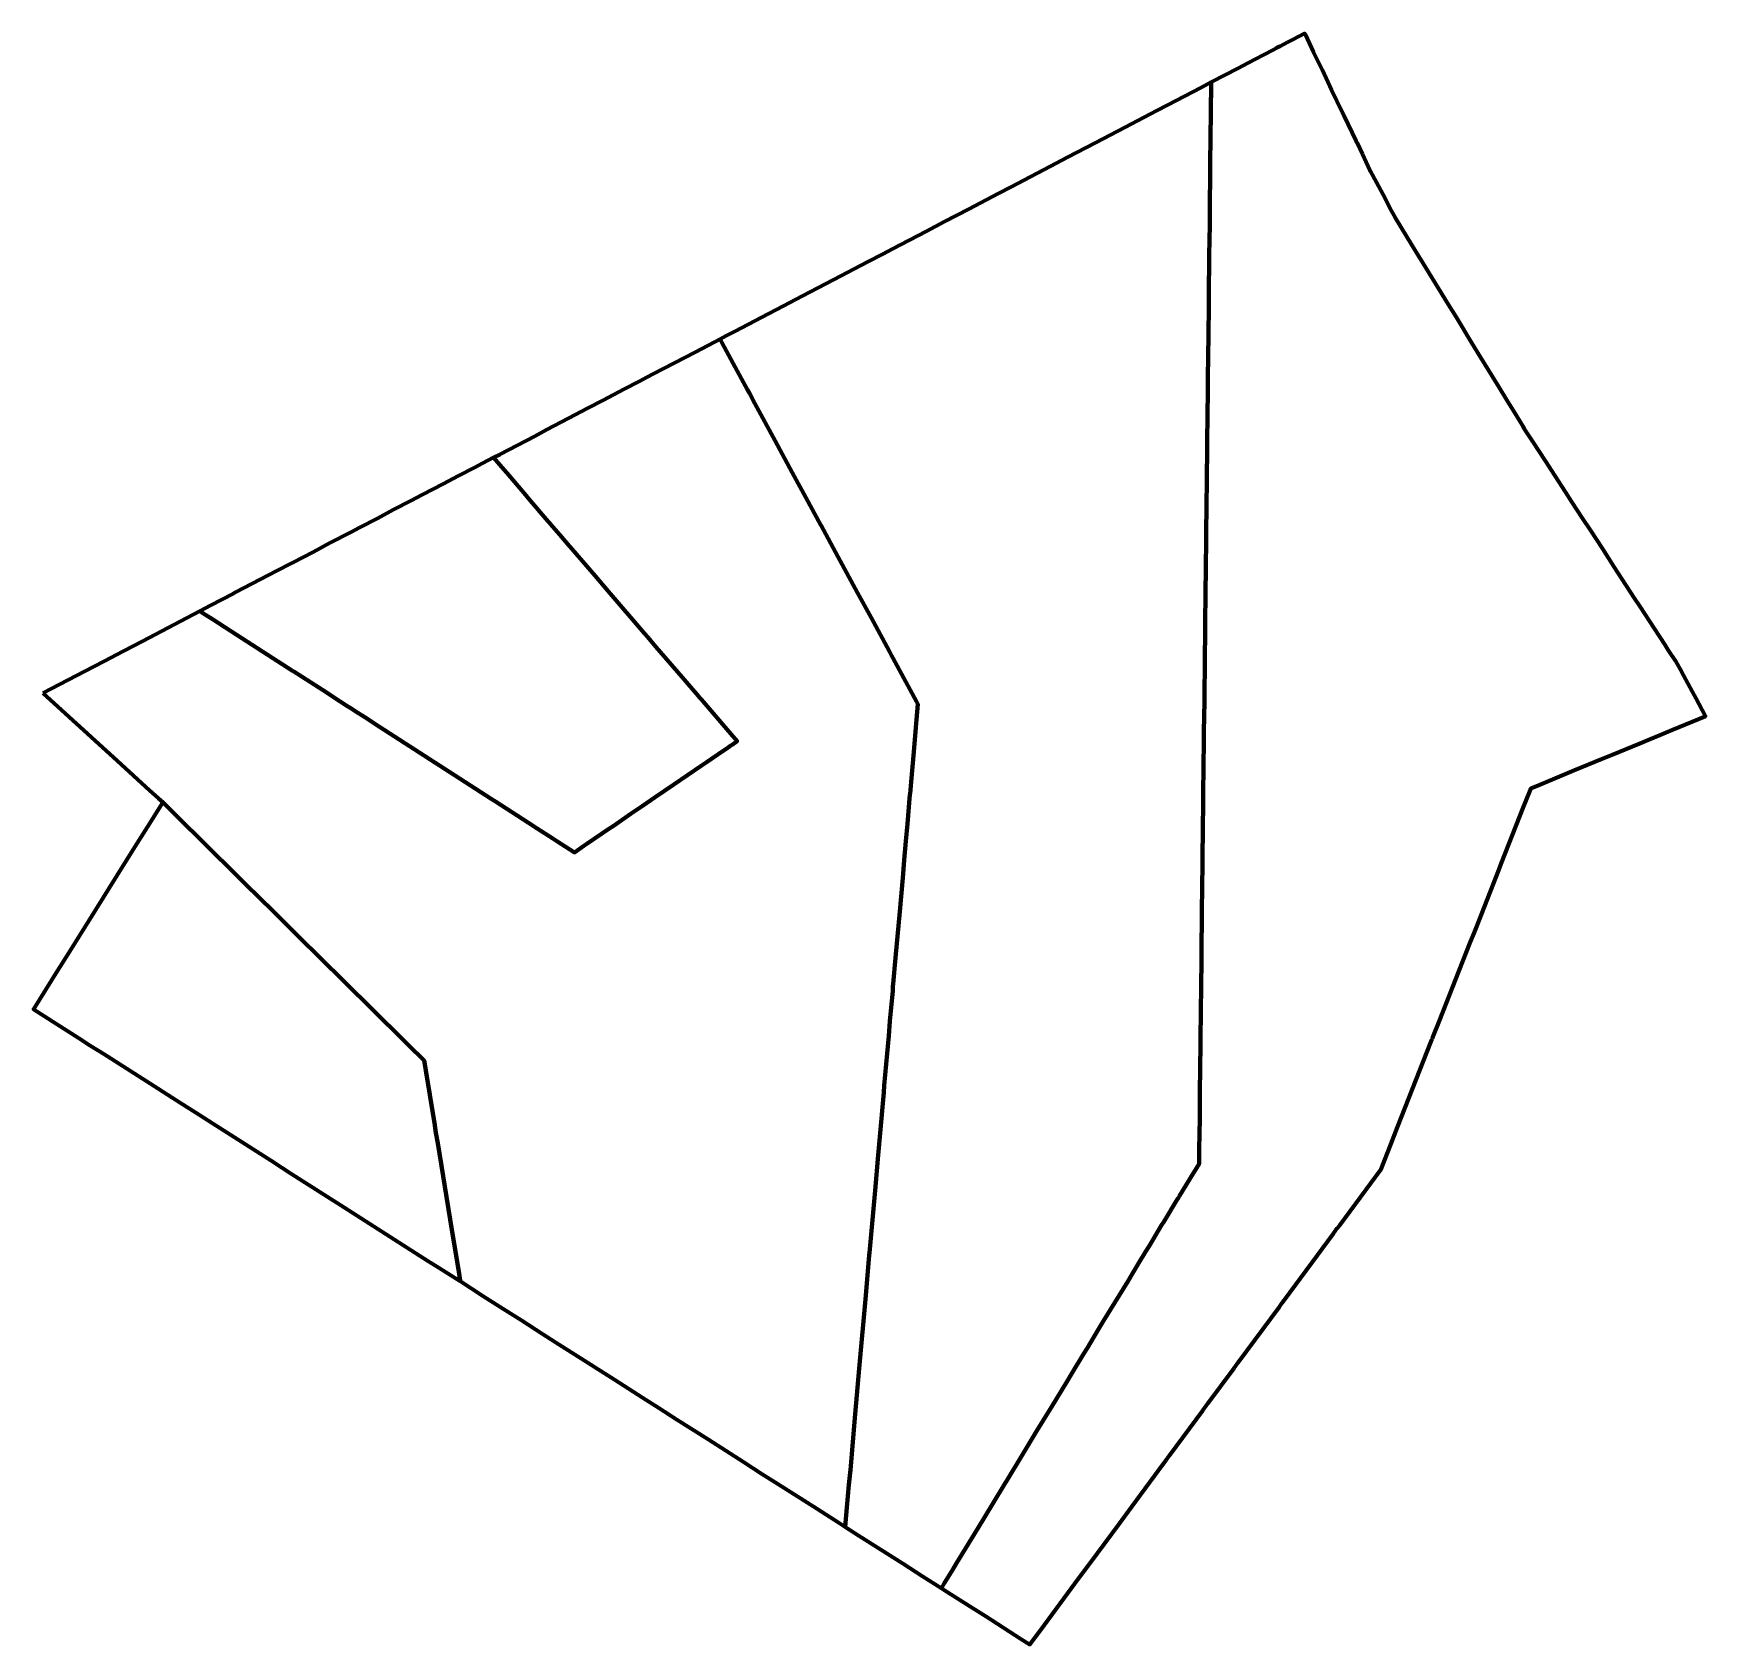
# Model space of a CAD drawing. Header units: metres. Extents: x 807746 to 807863, y 9157337 to 9157450.
import ezdxf

# ---------------------------------------------------------------- set-up
doc = ezdxf.new("R2010")
doc.units = ezdxf.units.M
doc.header["$MEASUREMENT"] = 0
doc.layers.add('2836-21159', color=1, linetype='Continuous')

msp = doc.modelspace()

# ---------------------------------------------------------------- linework, layer by layer
at = {"layer": '2836-21159', "color": 131, "lineweight": 70, "true_color": 0xbbffff}
msp.add_lwpolyline([(807809.59, 9157340.48), (807809.98, 9157340.22), (807811.58, 9157339.21), (807812.69, 9157338.5), (807815.16, 9157336.92), (807815.79, 9157336.52), (807816.81, 9157337.89), (807818.95, 9157340.79), (807819.63, 9157341.71), (807820.06, 9157342.29), (807822, 9157344.91), (807822.97, 9157346.23), (807825.12, 9157349.15), (807825.35, 9157349.46), (807825.59, 9157349.78), (807827.93, 9157352.94), (807828.28, 9157353.42), (807830.11, 9157355.91), (807830.4, 9157356.29), (807833.29, 9157360.2), (807833.49, 9157360.48), (807833.65, 9157360.7), (807837.09, 9157365.35), (807837.21, 9157365.52), (807837.35, 9157365.71), (807837.52, 9157365.93), (807840.42, 9157369.86), (807841.1, 9157371.59), (807841.34, 9157372.2), (807841.58, 9157372.81), (807843.94, 9157378.81), (807843.99, 9157378.92), (807844.03, 9157379.03), (807844.08, 9157379.15), (807844.51, 9157380.25), (807846.13, 9157384.37), (807846.7, 9157385.81), (807846.94, 9157386.41), (807847.08, 9157386.77), (807848.67, 9157390.83), (807848.84, 9157391.26), (807850.44, 9157395.32), (807850.55, 9157395.59), (807850.94, 9157396.58), (807851.58, 9157396.84), (807853.97, 9157397.83), (807855.91, 9157398.63), (807856.6, 9157398.91), (807858.55, 9157399.72), (807859.26, 9157400.01), (807859.94, 9157400.29), (807860.84, 9157400.67), (807863.17, 9157401.63), (807862.51, 9157402.86), (807862.26, 9157403.33), (807861.65, 9157404.45), (807861.42, 9157404.89), (807861.21, 9157405.28), (807861.08, 9157405.48), (807860.61, 9157406.21), (807860.55, 9157406.29), (807860.34, 9157406.62), (807859.59, 9157407.77), (807858.58, 9157409.32), (807858.2, 9157409.91), (807857.33, 9157411.24), (807856.77, 9157412.11), (807855.96, 9157413.36), (807855.12, 9157414.65), (807854.55, 9157415.52), (807853.8, 9157416.67), (807853.35, 9157417.37), (807852.63, 9157418.48), (807851.95, 9157419.53), (807851.07, 9157420.89), (807850.46, 9157421.81), (807850.4, 9157421.91), (807849.89, 9157422.75), (807849.24, 9157423.81), (807848.7, 9157424.69), (807847.9, 9157425.99), (807847.42, 9157426.78), (807846.79, 9157427.82), (807845.7, 9157429.6), (807845.14, 9157430.51), (807844.44, 9157431.64), (807843.56, 9157433.09), (807842.88, 9157434.2), (807842.22, 9157435.27), (807841.42, 9157436.58), (807841.16, 9157437.07), (807840.56, 9157438.21), (807839.68, 9157439.86), (807839.64, 9157439.93), (807839.11, 9157441.04), (807838.74, 9157441.83), (807838.71, 9157441.89), (807838.68, 9157441.95), (807837.84, 9157443.7), (807837.72, 9157443.96), (807836.95, 9157445.56), (807836.3, 9157446.93), (807836.03, 9157447.49), (807835.69, 9157448.2), (807835.11, 9157449.41), (807835.06, 9157449.51), (807834.21, 9157449.07), (807833.83, 9157448.87), (807833.31, 9157448.59), (807833.16, 9157448.52), (807833.04, 9157448.45), (807832.88, 9157448.37), (807832.15, 9157447.99), (807831.08, 9157447.43), (807830.38, 9157447.06), (807828.51, 9157446.08), (807828.5, 9157445.82), (807828.5, 9157445.09), (807828.49, 9157444.93), (807828.48, 9157443.98), (807828.44, 9157440.41), (807828.44, 9157439.93), (807828.43, 9157439.54), (807828.41, 9157437.57), (807828.4, 9157436.13), (807828.38, 9157434.97), (807828.37, 9157434.03), (807828.37, 9157433.93), (807828.36, 9157432.75), (807828.35, 9157432.31), (807828.35, 9157431.96), (807828.34, 9157431.36), (807828.33, 9157430.37), (807828.31, 9157428.37), (807828.28, 9157425.35), (807828.26, 9157424.39), (807828.25, 9157422.74), (807828.23, 9157420.87), (807828.22, 9157420.5), (807828.22, 9157420.24), (807828.2, 9157418.44), (807828.2, 9157418.41), (807828.17, 9157416.12), (807828.16, 9157414.75), (807828.12, 9157411.28), (807828.11, 9157410.97), (807828.1, 9157409.41), (807828.09, 9157408.99), (807828.09, 9157408.95), (807828.08, 9157407.7), (807828.05, 9157405.49), (807828.05, 9157405.4), (807828.03, 9157403.05), (807828.01, 9157401.21), (807828, 9157400.96), (807828, 9157400.74), (807827.99, 9157399.52), (807827.97, 9157398.45), (807827.97, 9157398.12), (807827.97, 9157397.71), (807827.95, 9157396.58), (807827.95, 9157396.34), (807827.95, 9157395.94), (807827.94, 9157395.41), (807827.94, 9157394.97), (807827.93, 9157394.32), (807827.93, 9157394.1), (807827.89, 9157391.32), (807827.89, 9157390.56), (807827.88, 9157390.33), (807827.87, 9157389.39), (807827.86, 9157388.19), (807827.86, 9157387.89), (807827.85, 9157387.31), (807827.83, 9157385.57), (807827.82, 9157384.54), (807827.8, 9157382.64), (807827.78, 9157380.97), (807827.76, 9157378.98), (807827.75, 9157378.77), (807827.75, 9157378.47), (807827.74, 9157377.09), (807827.71, 9157375.14), (807827.7, 9157373.84), (807827.7, 9157373.7), (807827.68, 9157372.03), (807827.67, 9157371.57), (807827.66, 9157370.24), (807827.29, 9157369.62), (807827.24, 9157369.55), (807826.29, 9157367.98), (807826.21, 9157367.84), (807826.13, 9157367.72), (807825.18, 9157366.16), (807825.03, 9157365.92), (807824.15, 9157364.46), (807823.91, 9157364.07), (807823.43, 9157363.28), (807822.99, 9157362.55), (807822.65, 9157361.99), (807821.75, 9157360.5), (807820.96, 9157359.21), (807820.61, 9157358.63), (807819.82, 9157357.33), (807819.58, 9157356.93), (807818.68, 9157355.45), (807818.45, 9157355.07), (807817.58, 9157353.64), (807816.54, 9157351.93), (807816.38, 9157351.67), (807815.25, 9157349.8), (807815.24, 9157349.79), (807814.14, 9157347.97), (807814.06, 9157347.84), (807813.17, 9157346.37), (807812.16, 9157344.71), (807811.27, 9157343.25), (807810.65, 9157342.23), (807810.38, 9157341.78), (807809.81, 9157340.85)], close=True, dxfattribs=at)
at = {"layer": '2836-21159', "color": 3, "lineweight": 70, "true_color": 0x00ff00}
for points in [[(807794.06, 9157428.07), (807794.19, 9157427.83), (807794.99, 9157426.35), (807795.98, 9157424.52), (807796.12, 9157424.28), (807796.51, 9157423.55), (807797.92, 9157420.94), (807799.13, 9157418.72), (807800.08, 9157416.97), (807801.13, 9157415.03), (807801.15, 9157414.99), (807802.33, 9157412.82), (807803.71, 9157410.28), (807804.65, 9157408.54), (807805.94, 9157406.16), (807806.09, 9157405.88), (807806.17, 9157405.73), (807806.65, 9157404.85), (807807.84, 9157402.66), (807807.94, 9157402.47), (807807.85, 9157401.39), (807807.8, 9157400.84), (807807.65, 9157399.13), (807807.46, 9157397.02), (807807.39, 9157396.17), (807807.38, 9157396.13), (807807.2, 9157394.07), (807807.09, 9157392.86), (807806.98, 9157391.53), (807806.87, 9157390.28), (807806.66, 9157387.92), (807806.66, 9157387.92), (807806.66, 9157387.92), (807806.37, 9157384.69), (807806.21, 9157382.86), (807806.19, 9157382.66), (807806.17, 9157382.36), (807805.98, 9157380.23), (807805.89, 9157379.22), (807805.78, 9157377.98), (807805.58, 9157375.72), (807805.54, 9157375.24), (807805.26, 9157372.12), (807805.15, 9157370.85), (807804.93, 9157368.35), (807804.91, 9157368.11), (807804.54, 9157363.99), (807804.53, 9157363.82), (807804.28, 9157361), (807803.82, 9157355.87), (807803.54, 9157352.68), (807803.2, 9157348.76), (807803.1, 9157347.73), (807802.96, 9157346.12), (807802.84, 9157344.78), (807803.82, 9157344.15), (807806.85, 9157342.22), (807808.26, 9157341.32), (807809.59, 9157340.48), (807809.81, 9157340.85), (807810.38, 9157341.78), (807810.65, 9157342.23), (807811.27, 9157343.25), (807812.16, 9157344.71), (807813.17, 9157346.37), (807814.06, 9157347.84), (807814.14, 9157347.97), (807815.24, 9157349.79), (807815.25, 9157349.8), (807816.38, 9157351.67), (807816.54, 9157351.93), (807817.58, 9157353.64), (807818.45, 9157355.07), (807818.68, 9157355.45), (807819.58, 9157356.93), (807819.82, 9157357.33), (807820.61, 9157358.63), (807820.96, 9157359.21), (807821.75, 9157360.5), (807822.65, 9157361.99), (807822.99, 9157362.55), (807823.43, 9157363.28), (807823.91, 9157364.07), (807824.15, 9157364.46), (807825.03, 9157365.92), (807825.18, 9157366.16), (807826.13, 9157367.72), (807826.21, 9157367.84), (807826.29, 9157367.98), (807827.24, 9157369.55), (807827.29, 9157369.62), (807827.66, 9157370.24), (807827.67, 9157371.57), (807827.68, 9157372.03), (807827.7, 9157373.7), (807827.7, 9157373.84), (807827.71, 9157375.14), (807827.74, 9157377.09), (807827.75, 9157378.47), (807827.75, 9157378.77), (807827.76, 9157378.98), (807827.78, 9157380.97), (807827.8, 9157382.64), (807827.82, 9157384.54), (807827.83, 9157385.57), (807827.85, 9157387.31), (807827.86, 9157387.89), (807827.86, 9157388.19), (807827.87, 9157389.39), (807827.88, 9157390.33), (807827.89, 9157390.56), (807827.89, 9157391.32), (807827.93, 9157394.1), (807827.93, 9157394.32), (807827.94, 9157394.97), (807827.94, 9157395.41), (807827.95, 9157395.94), (807827.95, 9157396.34), (807827.95, 9157396.58), (807827.97, 9157397.71), (807827.97, 9157398.12), (807827.97, 9157398.45), (807827.99, 9157399.52), (807828, 9157400.74), (807828, 9157400.96), (807828.01, 9157401.21), (807828.03, 9157403.05), (807828.05, 9157405.4), (807828.05, 9157405.49), (807828.08, 9157407.7), (807828.09, 9157408.95), (807828.09, 9157408.99), (807828.1, 9157409.41), (807828.11, 9157410.97), (807828.12, 9157411.28), (807828.16, 9157414.75), (807828.17, 9157416.12), (807828.2, 9157418.41), (807828.2, 9157418.44), (807828.22, 9157420.24), (807828.22, 9157420.5), (807828.23, 9157420.87), (807828.25, 9157422.74), (807828.26, 9157424.39), (807828.28, 9157425.35), (807828.31, 9157428.37), (807828.33, 9157430.37), (807828.34, 9157431.36), (807828.35, 9157431.96), (807828.35, 9157432.31), (807828.36, 9157432.75), (807828.37, 9157433.93), (807828.37, 9157434.03), (807828.38, 9157434.97), (807828.4, 9157436.13), (807828.41, 9157437.57), (807828.43, 9157439.54), (807828.44, 9157439.93), (807828.44, 9157440.41), (807828.48, 9157443.98), (807828.49, 9157444.93), (807828.5, 9157445.09), (807828.5, 9157445.82), (807828.51, 9157446.08), (807827.77, 9157445.7), (807825.43, 9157444.47), (807824.66, 9157444.07), (807822.44, 9157442.91), (807820.4, 9157441.84), (807818.41, 9157440.8), (807817.21, 9157440.18), (807814.89, 9157438.96), (807814.49, 9157438.75), (807813.54, 9157438.26), (807811.5, 9157437.19), (807809.78, 9157436.29), (807808.51, 9157435.62), (807806.14, 9157434.38), (807805.79, 9157434.2), (807805.47, 9157434.03), (807804.42, 9157433.49), (807802.01, 9157432.22), (807800.89, 9157431.64), (807799.83, 9157431.08), (807798.48, 9157430.38), (807796.98, 9157429.59), (807795.09, 9157428.61), (807794.49, 9157428.29)], [(807747.59, 9157383.78), (807745.91, 9157381.09), (807748.29, 9157379.57), (807749.08, 9157379.06), (807749.9, 9157378.54), (807750.84, 9157377.95), (807754.07, 9157375.88), (807756.22, 9157374.52), (807757.3, 9157373.83), (807758.72, 9157372.92), (807762.58, 9157370.46), (807763.33, 9157369.98), (807764.01, 9157369.54), (807767.72, 9157367.18), (807773.58, 9157363.44), (807774.18, 9157363.06), (807775.81, 9157362.02), (807775.85, 9157362), (807775.84, 9157362.06), (807775.71, 9157362.83), (807775.39, 9157364.77), (807775.14, 9157366.33), (807774.26, 9157371.69), (807774.14, 9157372.4), (807774.03, 9157373.1), (807773.98, 9157373.37), (807773.42, 9157376.78), (807773.42, 9157376.81), (807773.31, 9157377.47), (807772.21, 9157378.56), (807771.74, 9157379.02), (807771.37, 9157379.39), (807771.3, 9157379.46), (807770.32, 9157380.43), (807769.41, 9157381.33), (807768.05, 9157382.67), (807767.79, 9157382.93), (807765.95, 9157384.75), (807764.62, 9157386.06), (807764.46, 9157386.22), (807764.05, 9157386.63), (807762.72, 9157387.94), (807761.77, 9157388.88), (807760.75, 9157389.88), (807760.09, 9157390.54), (807759.26, 9157391.36), (807758.93, 9157391.68), (807758.24, 9157392.36), (807757.62, 9157392.98), (807756.33, 9157394.26), (807755.78, 9157394.8), (807754.98, 9157395.59), (807753.89, 9157393.85), (807753.17, 9157392.7), (807752.3, 9157391.31), (807749.72, 9157387.17), (807748.56, 9157385.31), (807748.21, 9157384.76)]]:
    msp.add_lwpolyline(points, close=True, dxfattribs=at)
at = {"layer": '2836-21159', "color": 1, "lineweight": 70, "true_color": 0xff0000}
msp.add_lwpolyline([(807746.57, 9157403.23), (807748.39, 9157401.57), (807751.79, 9157398.49), (807754.06, 9157396.42), (807754.67, 9157395.87), (807754.98, 9157395.59), (807755.78, 9157394.8), (807756.33, 9157394.26), (807757.62, 9157392.98), (807758.24, 9157392.36), (807758.93, 9157391.68), (807759.26, 9157391.36), (807760.09, 9157390.54), (807760.75, 9157389.88), (807761.77, 9157388.88), (807762.72, 9157387.94), (807764.05, 9157386.63), (807764.46, 9157386.22), (807764.62, 9157386.06), (807765.95, 9157384.75), (807767.79, 9157382.93), (807768.05, 9157382.67), (807769.41, 9157381.33), (807770.32, 9157380.43), (807771.3, 9157379.46), (807771.37, 9157379.39), (807771.74, 9157379.02), (807772.21, 9157378.56), (807773.31, 9157377.47), (807773.42, 9157376.81), (807773.42, 9157376.78), (807773.98, 9157373.37), (807774.03, 9157373.1), (807774.14, 9157372.4), (807774.26, 9157371.69), (807775.14, 9157366.33), (807775.39, 9157364.77), (807775.71, 9157362.83), (807775.84, 9157362.06), (807775.85, 9157362), (807777.43, 9157360.98), (807778.65, 9157360.21), (807780.13, 9157359.27), (807781.61, 9157358.32), (807782.79, 9157357.57), (807783.85, 9157356.89), (807786.65, 9157355.11), (807788.62, 9157353.85), (807789.76, 9157353.12), (807791.04, 9157352.3), (807793.22, 9157350.91), (807794.46, 9157350.12), (807795.7, 9157349.33), (807797, 9157348.5), (807798.11, 9157347.79), (807800.85, 9157346.05), (807802.41, 9157345.06), (807802.84, 9157344.78), (807802.96, 9157346.12), (807803.1, 9157347.73), (807803.2, 9157348.76), (807803.54, 9157352.68), (807803.82, 9157355.87), (807804.28, 9157361), (807804.53, 9157363.82), (807804.54, 9157363.99), (807804.91, 9157368.11), (807804.93, 9157368.35), (807805.15, 9157370.85), (807805.26, 9157372.12), (807805.54, 9157375.24), (807805.58, 9157375.72), (807805.78, 9157377.98), (807805.89, 9157379.22), (807805.98, 9157380.23), (807806.17, 9157382.36), (807806.19, 9157382.66), (807806.21, 9157382.86), (807806.37, 9157384.69), (807806.66, 9157387.92), (807806.66, 9157387.92), (807806.66, 9157387.92), (807806.87, 9157390.28), (807806.98, 9157391.53), (807807.09, 9157392.86), (807807.2, 9157394.07), (807807.38, 9157396.13), (807807.39, 9157396.17), (807807.46, 9157397.02), (807807.65, 9157399.13), (807807.8, 9157400.84), (807807.85, 9157401.39), (807807.94, 9157402.47), (807807.84, 9157402.66), (807806.65, 9157404.85), (807806.17, 9157405.73), (807806.09, 9157405.88), (807805.94, 9157406.16), (807804.65, 9157408.54), (807803.71, 9157410.28), (807802.33, 9157412.82), (807801.15, 9157414.99), (807801.13, 9157415.03), (807800.08, 9157416.97), (807799.13, 9157418.72), (807797.92, 9157420.94), (807796.51, 9157423.55), (807796.12, 9157424.28), (807795.98, 9157424.52), (807794.99, 9157426.35), (807794.19, 9157427.83), (807794.06, 9157428.07), (807792.34, 9157427.16), (807789.36, 9157425.61), (807788.96, 9157425.4), (807788.38, 9157425.1), (807787.33, 9157424.55), (807785.84, 9157423.77), (807784.79, 9157423.22), (807783.41, 9157422.5), (807781.9, 9157421.71), (807781.04, 9157421.25), (807778.61, 9157419.99), (807778.18, 9157419.76), (807778.62, 9157419.25), (807779.24, 9157418.52), (807780.44, 9157417.12), (807780.63, 9157416.9), (807782.01, 9157415.29), (807782.1, 9157415.19), (807782.18, 9157415.1), (807782.83, 9157414.34), (807783.49, 9157413.57), (807783.49, 9157413.57), (807783.52, 9157413.53), (807785.3, 9157411.47), (807786.22, 9157410.4), (807788.77, 9157407.43), (807789, 9157407.16), (807789.22, 9157406.9), (807789.57, 9157406.5), (807791.41, 9157404.36), (807792.56, 9157403.02), (807792.63, 9157402.94), (807792.73, 9157402.82), (807794.83, 9157400.38), (807795.27, 9157399.87), (807794.91, 9157399.62), (807794.81, 9157399.56), (807794.53, 9157399.37), (807794.29, 9157399.2), (807793.08, 9157398.38), (807792.73, 9157398.14), (807790.82, 9157396.83), (807789.52, 9157395.95), (807789.52, 9157395.94), (807788.59, 9157395.31), (807787.84, 9157394.8), (807786.56, 9157393.92), (807786.27, 9157393.73), (807784.73, 9157392.67), (807784.51, 9157392.53), (807783.85, 9157392.07), (807782.62, 9157392.87), (807782.34, 9157393.04), (807781.24, 9157393.75), (807780.64, 9157394.14), (807778.31, 9157395.64), (807778.02, 9157395.83), (807776.17, 9157397.02), (807770.17, 9157400.89), (807769.15, 9157401.55), (807768.47, 9157401.98), (807768.25, 9157402.13), (807767.89, 9157402.35), (807767.89, 9157402.35), (807766.96, 9157402.95), (807766.43, 9157403.3), (807765.92, 9157403.63), (807764.18, 9157404.75), (807764.08, 9157404.81), (807760.2, 9157407.31), (807758.48, 9157408.42), (807757.98, 9157408.74), (807757.59, 9157408.99), (807753.53, 9157406.87), (807752.23, 9157406.19), (807750.84, 9157405.46), (807749.49, 9157404.76)], close=True, dxfattribs=at)
at = {"layer": '2836-21159', "color": 40, "lineweight": 70, "true_color": 0xffbb00}
msp.add_lwpolyline([(807757.59, 9157408.99), (807757.98, 9157408.74), (807758.48, 9157408.42), (807760.2, 9157407.31), (807764.08, 9157404.81), (807764.18, 9157404.75), (807765.92, 9157403.63), (807766.43, 9157403.3), (807766.96, 9157402.95), (807767.89, 9157402.35), (807767.89, 9157402.35), (807768.25, 9157402.13), (807768.47, 9157401.98), (807769.15, 9157401.55), (807770.17, 9157400.89), (807776.17, 9157397.02), (807778.02, 9157395.83), (807778.31, 9157395.64), (807780.64, 9157394.14), (807781.24, 9157393.75), (807782.34, 9157393.04), (807782.62, 9157392.87), (807783.85, 9157392.07), (807784.51, 9157392.53), (807784.73, 9157392.67), (807786.27, 9157393.73), (807786.56, 9157393.92), (807787.84, 9157394.8), (807788.59, 9157395.31), (807789.52, 9157395.94), (807789.52, 9157395.95), (807790.82, 9157396.83), (807792.73, 9157398.14), (807793.08, 9157398.38), (807794.29, 9157399.2), (807794.53, 9157399.37), (807794.81, 9157399.56), (807794.91, 9157399.62), (807795.27, 9157399.87), (807794.83, 9157400.38), (807792.73, 9157402.82), (807792.63, 9157402.94), (807792.56, 9157403.02), (807791.41, 9157404.36), (807789.57, 9157406.5), (807789.22, 9157406.9), (807789, 9157407.16), (807788.77, 9157407.43), (807786.22, 9157410.4), (807785.3, 9157411.47), (807783.52, 9157413.53), (807783.49, 9157413.57), (807783.49, 9157413.57), (807782.83, 9157414.34), (807782.18, 9157415.1), (807782.1, 9157415.19), (807782.01, 9157415.29), (807780.63, 9157416.9), (807780.44, 9157417.12), (807779.24, 9157418.52), (807778.62, 9157419.25), (807778.18, 9157419.76), (807777.39, 9157419.35), (807777.37, 9157419.34), (807776.86, 9157419.07), (807775.67, 9157418.45), (807774.67, 9157417.92), (807773.18, 9157417.14), (807772.37, 9157416.72), (807771.15, 9157416.09), (807770.03, 9157415.5), (807768.75, 9157414.83), (807768.19, 9157414.54), (807766.68, 9157413.75), (807765.52, 9157413.14), (807764.08, 9157412.39), (807763.65, 9157412.16), (807763.3, 9157411.98), (807762.98, 9157411.81), (807760.07, 9157410.29), (807759.92, 9157410.21), (807758.34, 9157409.39)], close=True, dxfattribs=at)

doc.saveas('drawing.dxf')
